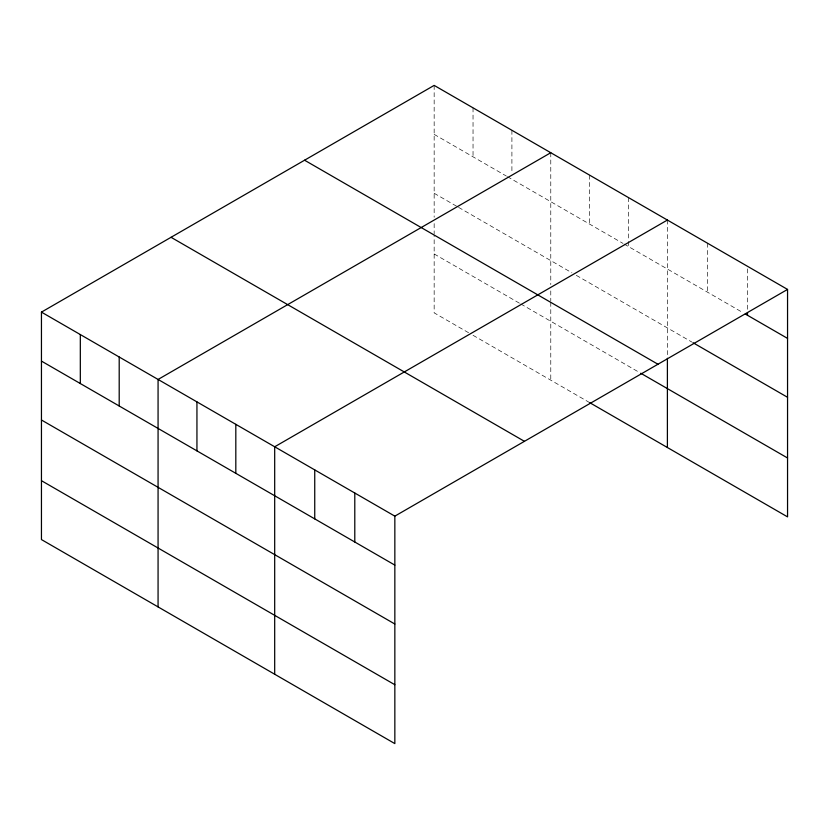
<?xml version="1.0" encoding="UTF-8"?>
<svg xmlns="http://www.w3.org/2000/svg" width="829" height="829" viewBox="0 0 829 829"><rect width="100%" height="100%" fill="white"/><g stroke="black" fill="none" stroke-linecap="round" stroke-linejoin="round"><path stroke-width="0.62" stroke-dasharray="4.14 3.11" d="M434.158 134.371L506.353 176.049M507.462 176.691L622.973 243.384M624.082 244.027L743.053 312.709M434.158 193.271L457.484 206.732M458.592 207.374L571.886 272.782M576.321 275.352L691.873 342.056M434.158 253.954L519.679 303.331M520.788 303.963L639.636 372.584M468.592 332.73L434.158 312.854L434.158 234.99M473.038 335.289L589.647 402.625M747.499 268.876L747.499 310.119M707.448 243.177L707.448 292.15M667.397 220.048L667.397 357.009M628.527 197.613L628.527 240.141M628.527 241.436L628.527 246.586M589.647 175.168L589.647 224.141M550.777 152.723L550.777 284.616M550.777 290.938L550.777 301.051M550.777 302.316L550.777 380.179M511.907 130.277L511.907 172.815M473.038 107.832L473.038 156.816M434.158 85.397L434.158 217.291M434.158 223.612L434.158 233.726"/><path stroke-width="1.24" d="M787.55 289.425L394.842 516.146L394.842 743.603L41.45 539.575L41.45 312.118L434.158 85.397L787.55 289.425L787.55 516.881L589.647 402.625M550.777 152.723L158.07 379.454L158.07 606.911M667.397 220.048L274.689 446.779L274.689 674.236M745.271 313.994L787.55 338.398M692.982 342.698L787.55 397.298M304.564 160.215L657.957 364.242M640.744 373.226L787.55 457.981M171.043 237.301L524.436 441.329M41.45 312.118L394.842 516.146M41.45 361.102L394.842 565.129M41.45 420.002L394.842 624.03M41.45 480.685L394.842 684.713M747.499 312.699L747.499 315.279M667.397 358.273L667.397 447.505M354.791 493.027L354.791 542.011M314.74 469.908L314.74 518.881M235.819 424.334L235.819 473.318M196.939 401.899L196.939 450.872M119.2 357.009L119.2 405.992M80.32 334.564L80.32 383.547"/></g></svg>
